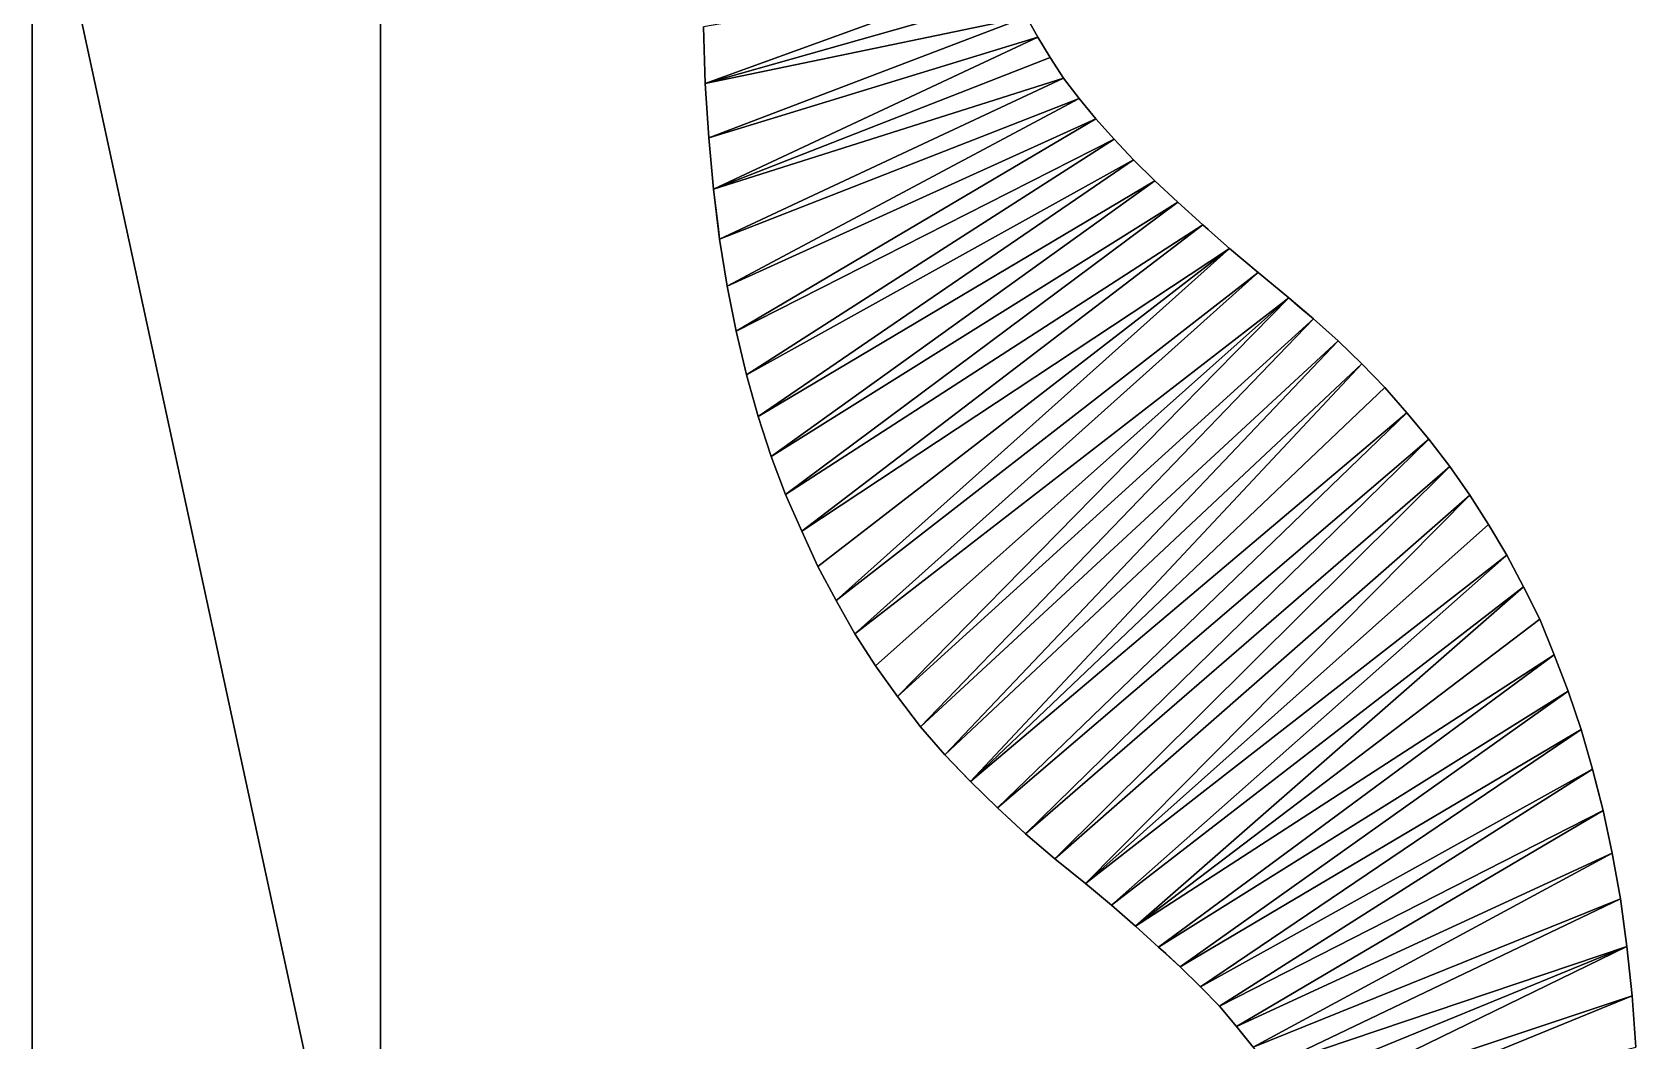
# Model space of a CAD drawing. Extents: x -29.1 to 29.1, y -25 to 25.
# Drawn here: x -6.967 to -3.983, y -12.774 to -10.897 of the extents above; entities that cross this region are included whole.
import ezdxf

# ---------------------------------------------------------------- set-up
doc = ezdxf.new("R2010")
doc.units = 0
doc.header["$MEASUREMENT"] = 0
doc.layers.add('ConstrLine', color=7, linetype='Continuous')
doc.layers.add('ObjLayer', color=2, linetype='Continuous')

msp = doc.modelspace()

# ---------------------------------------------------------------- linework, layer by layer
at = {"layer": 'ConstrLine'}
for points in [[(-6.319, -9.316, 5), (-6.967, -10.45, 5), (-6.319, -13.45, 5)], [(-6.319, -13.45, 4), (-6.319, -9.316, 4), (-6.319, -13.45, 5)], [(-6.319, -9.316, 5), (-6.319, -13.45, 5), (-6.319, -9.316, 4)], [(-6.967, -13.45, 4), (-6.967, -13.45, 5), (-6.967, -10.45, 5)], [(-6.967, -13.45, 5), (-6.319, -13.45, 5), (-6.967, -10.45, 5)], [(-6.967, -10.45, 4), (-6.967, -13.45, 4), (-6.967, -10.45, 5)], [(-5.718, -10.887, 5), (-5.715, -10.992, 5), (-5.153, -10.788, 5)], [(-5.136, -10.828, 5), (-5.153, -10.788, 5), (-5.715, -10.992, 5)], [(-5.117, -10.868, 5), (-5.136, -10.828, 5), (-5.715, -10.992, 5)], [(-5.718, -10.887, 4), (-5.715, -10.992, 4), (-5.715, -10.992, 5)], [(-5.718, -10.887, 4), (-5.715, -10.992, 5), (-5.718, -10.887, 5)], [(-5.715, -10.992, 5), (-5.708, -11.093, 5), (-5.117, -10.868, 5)], [(-5.096, -10.906, 5), (-5.117, -10.868, 5), (-5.708, -11.093, 5)], [(-5.117, -10.868, 4), (-5.117, -10.868, 5), (-5.096, -10.906, 5)], [(-5.117, -10.868, 4), (-5.096, -10.906, 5), (-5.096, -10.906, 4)], [(-5.699, -11.189, 5), (-5.096, -10.906, 5), (-5.708, -11.093, 5)], [(-5.096, -10.906, 5), (-5.699, -11.189, 5), (-5.073, -10.944, 5)], [(-5.096, -10.906, 4), (-5.096, -10.906, 5), (-5.073, -10.944, 5)], [(-5.096, -10.906, 4), (-5.073, -10.944, 5), (-5.073, -10.944, 4)], [(-5.048, -10.982, 5), (-5.073, -10.944, 5), (-5.699, -11.189, 5)], [(-5.073, -10.944, 4), (-5.073, -10.944, 5), (-5.048, -10.982, 5)], [(-5.073, -10.944, 4), (-5.048, -10.982, 5), (-5.048, -10.982, 4)], [(-5.715, -10.992, 4), (-5.708, -11.093, 4), (-5.708, -11.093, 5)], [(-5.715, -10.992, 4), (-5.708, -11.093, 5), (-5.715, -10.992, 5)], [(-5.699, -11.189, 5), (-5.688, -11.282, 5), (-5.048, -10.982, 5)], [(-5.019, -11.02, 5), (-5.048, -10.982, 5), (-5.688, -11.282, 5)], [(-5.048, -10.982, 4), (-5.048, -10.982, 5), (-5.019, -11.02, 5)], [(-5.048, -10.982, 4), (-5.019, -11.02, 5), (-5.019, -11.02, 4)], [(-5.688, -11.282, 5), (-5.674, -11.369, 5), (-5.019, -11.02, 5)], [(-4.988, -11.058, 5), (-5.019, -11.02, 5), (-5.674, -11.369, 5)], [(-5.019, -11.02, 4), (-5.019, -11.02, 5), (-4.988, -11.058, 5)], [(-5.019, -11.02, 4), (-4.988, -11.058, 5), (-4.988, -11.058, 4)], [(-5.674, -11.369, 5), (-5.657, -11.453, 5), (-4.988, -11.058, 5)], [(-4.954, -11.096, 5), (-4.988, -11.058, 5), (-5.657, -11.453, 5)], [(-4.988, -11.058, 4), (-4.988, -11.058, 5), (-4.954, -11.096, 5)], [(-4.988, -11.058, 4), (-4.954, -11.096, 5), (-4.954, -11.096, 4)], [(-5.708, -11.093, 4), (-5.699, -11.189, 4), (-5.699, -11.189, 5)], [(-5.708, -11.093, 4), (-5.699, -11.189, 5), (-5.708, -11.093, 5)], [(-5.657, -11.453, 5), (-5.638, -11.534, 5), (-4.954, -11.096, 5)], [(-4.918, -11.134, 5), (-4.954, -11.096, 5), (-5.638, -11.534, 5)], [(-4.954, -11.096, 4), (-4.954, -11.096, 5), (-4.918, -11.134, 5)], [(-4.954, -11.096, 4), (-4.918, -11.134, 5), (-4.918, -11.134, 4)], [(-5.638, -11.534, 5), (-5.616, -11.612, 5), (-4.918, -11.134, 5)], [(-4.878, -11.173, 5), (-4.918, -11.134, 5), (-5.616, -11.612, 5)], [(-4.918, -11.134, 4), (-4.918, -11.134, 5), (-4.878, -11.173, 5)], [(-4.918, -11.134, 4), (-4.878, -11.173, 5), (-4.878, -11.173, 4)], [(-5.699, -11.189, 4), (-5.6901, -11.264, 4), (-5.699, -11.189, 5)], [(-5.6901, -11.264, 4), (-5.688, -11.282, 5), (-5.699, -11.189, 5)], [(-5.616, -11.612, 5), (-5.592, -11.686, 5), (-4.878, -11.173, 5)], [(-4.835, -11.213, 5), (-4.878, -11.173, 5), (-5.592, -11.686, 5)], [(-4.878, -11.173, 4), (-4.878, -11.173, 5), (-4.835, -11.213, 5)], [(-4.878, -11.173, 4), (-4.835, -11.213, 5), (-4.835, -11.213, 4)], [(-5.592, -11.686, 5), (-5.565, -11.757, 5), (-4.835, -11.213, 5)], [(-4.789, -11.255, 5), (-4.835, -11.213, 5), (-5.565, -11.757, 5)], [(-4.835, -11.213, 4), (-4.835, -11.213, 5), (-4.789, -11.255, 5)], [(-4.835, -11.213, 4), (-4.789, -11.255, 5), (-4.789, -11.255, 4)], [(-5.6901, -11.264, 4), (-5.688, -11.282, 4), (-5.688, -11.282, 5)], [(-5.565, -11.757, 5), (-5.535, -11.825, 5), (-4.789, -11.255, 5)], [(-4.739, -11.299, 5), (-4.789, -11.255, 5), (-5.535, -11.825, 5)], [(-4.789, -11.255, 4), (-4.789, -11.255, 5), (-4.7788, -11.264, 4)], [(-4.789, -11.255, 5), (-4.739, -11.299, 5), (-4.7782, -11.2645, 4)], [(-4.789, -11.255, 5), (-4.7782, -11.2645, 4), (-4.7788, -11.264, 4)], [(-4.739, -11.299, 5), (-4.739, -11.299, 4), (-4.7782, -11.2645, 4)], [(-5.688, -11.282, 4), (-5.674, -11.369, 4), (-5.674, -11.369, 5)], [(-5.688, -11.282, 4), (-5.674, -11.369, 5), (-5.688, -11.282, 5)], [(-5.535, -11.825, 5), (-5.505, -11.891, 5), (-4.739, -11.299, 5)], [(-5.505, -11.891, 5), (-5.471, -11.954, 5), (-4.739, -11.299, 5)], [(-4.686, -11.344, 5), (-4.739, -11.299, 5), (-5.471, -11.954, 5)], [(-4.739, -11.299, 4), (-4.739, -11.299, 5), (-4.686, -11.344, 5)], [(-4.739, -11.299, 4), (-4.686, -11.344, 5), (-4.686, -11.344, 4)], [(-5.674, -11.369, 4), (-5.657, -11.453, 4), (-5.657, -11.453, 5)], [(-5.674, -11.369, 4), (-5.657, -11.453, 5), (-5.674, -11.369, 5)], [(-5.471, -11.954, 5), (-5.436, -12.016, 5), (-4.686, -11.344, 5)], [(-4.629, -11.391, 5), (-4.686, -11.344, 5), (-5.436, -12.016, 5)], [(-4.686, -11.344, 4), (-4.686, -11.344, 5), (-4.629, -11.391, 5)], [(-4.686, -11.344, 4), (-4.629, -11.391, 5), (-4.629, -11.391, 4)], [(-5.436, -12.016, 5), (-5.398, -12.076, 5), (-4.629, -11.391, 5)], [(-5.398, -12.076, 5), (-5.357, -12.133, 5), (-4.629, -11.391, 5)], [(-4.583, -11.43, 5), (-4.629, -11.391, 5), (-5.357, -12.133, 5)], [(-4.629, -11.391, 4), (-4.629, -11.391, 5), (-4.608, -11.4088, 4)], [(-4.629, -11.391, 5), (-4.583, -11.43, 5), (-4.608, -11.4088, 4)], [(-4.583, -11.43, 4), (-4.608, -11.4088, 4), (-4.583, -11.43, 5)], [(-5.657, -11.453, 4), (-5.638, -11.534, 4), (-5.638, -11.534, 5)], [(-5.657, -11.453, 4), (-5.638, -11.534, 5), (-5.657, -11.453, 5)], [(-5.314, -12.189, 5), (-4.583, -11.43, 5), (-5.357, -12.133, 5)], [(-4.583, -11.43, 5), (-5.314, -12.189, 5), (-4.537, -11.471, 5)], [(-4.583, -11.43, 4), (-4.583, -11.43, 5), (-4.537, -11.471, 5)], [(-4.583, -11.43, 4), (-4.537, -11.471, 5), (-4.537, -11.471, 4)], [(-5.269, -12.241, 5), (-4.537, -11.471, 5), (-5.314, -12.189, 5)], [(-4.537, -11.471, 5), (-5.269, -12.241, 5), (-4.493, -11.514, 5)], [(-4.537, -11.471, 4), (-4.537, -11.471, 5), (-4.493, -11.514, 5)], [(-4.537, -11.471, 4), (-4.493, -11.514, 5), (-4.493, -11.514, 4)], [(-5.221, -12.291, 5), (-4.493, -11.514, 5), (-5.269, -12.241, 5)], [(-4.493, -11.514, 5), (-5.221, -12.291, 5), (-4.45, -11.558, 5)], [(-4.493, -11.514, 4), (-4.493, -11.514, 5), (-4.45, -11.558, 5)], [(-4.493, -11.514, 4), (-4.45, -11.558, 5), (-4.45, -11.558, 4)], [(-5.638, -11.534, 4), (-5.616, -11.612, 4), (-5.616, -11.612, 5)], [(-5.638, -11.534, 4), (-5.616, -11.612, 5), (-5.638, -11.534, 5)], [(-4.45, -11.558, 5), (-5.221, -12.291, 5), (-4.409, -11.605, 5)], [(-4.45, -11.558, 4), (-4.45, -11.558, 5), (-4.409, -11.605, 5)], [(-4.45, -11.558, 4), (-4.409, -11.605, 5), (-4.409, -11.605, 4)], [(-5.171, -12.34, 5), (-4.409, -11.605, 5), (-5.221, -12.291, 5)], [(-4.409, -11.605, 5), (-5.171, -12.34, 5), (-4.368, -11.654, 5)], [(-4.409, -11.605, 4), (-4.409, -11.605, 5), (-4.368, -11.654, 5)], [(-4.409, -11.605, 4), (-4.368, -11.654, 5), (-4.368, -11.654, 4)], [(-5.616, -11.612, 4), (-5.592, -11.686, 4), (-5.592, -11.686, 5)], [(-5.616, -11.612, 4), (-5.592, -11.686, 5), (-5.616, -11.612, 5)], [(-5.119, -12.388, 5), (-4.368, -11.654, 5), (-5.171, -12.34, 5)], [(-4.368, -11.654, 5), (-5.119, -12.388, 5), (-4.329, -11.705, 5)], [(-4.368, -11.654, 4), (-4.368, -11.654, 5), (-4.329, -11.705, 5)], [(-4.368, -11.654, 4), (-4.329, -11.705, 5), (-4.329, -11.705, 4)], [(-5.592, -11.686, 4), (-5.565, -11.757, 4), (-5.565, -11.757, 5)], [(-5.592, -11.686, 4), (-5.565, -11.757, 5), (-5.592, -11.686, 5)], [(-5.064, -12.435, 5), (-4.329, -11.705, 5), (-5.119, -12.388, 5)], [(-4.329, -11.705, 5), (-5.064, -12.435, 5), (-4.292, -11.758, 5)], [(-4.329, -11.705, 4), (-4.329, -11.705, 5), (-4.292, -11.758, 5)], [(-4.329, -11.705, 4), (-4.292, -11.758, 5), (-4.292, -11.758, 4)], [(-5.565, -11.757, 4), (-5.535, -11.825, 4), (-5.535, -11.825, 5)], [(-5.565, -11.757, 4), (-5.535, -11.825, 5), (-5.565, -11.757, 5)], [(-5.007, -12.481, 5), (-4.292, -11.758, 5), (-5.064, -12.435, 5)], [(-4.292, -11.758, 5), (-5.007, -12.481, 5), (-4.257, -11.813, 5)], [(-4.292, -11.758, 4), (-4.292, -11.758, 5), (-4.257, -11.813, 5)], [(-4.292, -11.758, 4), (-4.257, -11.813, 5), (-4.257, -11.813, 4)], [(-4.257, -11.813, 5), (-5.007, -12.481, 5), (-4.223, -11.87, 5)], [(-4.257, -11.813, 4), (-4.257, -11.813, 5), (-4.223, -11.87, 5)], [(-4.257, -11.813, 4), (-4.223, -11.87, 5), (-4.223, -11.87, 4)], [(-5.535, -11.825, 4), (-5.505, -11.891, 4), (-5.505, -11.891, 5)], [(-5.535, -11.825, 4), (-5.505, -11.891, 5), (-5.535, -11.825, 5)], [(-4.959, -12.521, 5), (-4.223, -11.87, 5), (-5.007, -12.481, 5)], [(-4.223, -11.87, 5), (-4.959, -12.521, 5), (-4.192, -11.929, 5)], [(-4.223, -11.87, 4), (-4.223, -11.87, 5), (-4.192, -11.929, 5)], [(-4.223, -11.87, 4), (-4.192, -11.929, 5), (-4.192, -11.929, 4)], [(-5.505, -11.891, 4), (-5.471, -11.954, 4), (-5.471, -11.954, 5)], [(-5.505, -11.891, 4), (-5.471, -11.954, 5), (-5.505, -11.891, 5)], [(-4.914, -12.56, 5), (-4.192, -11.929, 5), (-4.959, -12.521, 5)], [(-4.192, -11.929, 5), (-4.914, -12.56, 5), (-4.162, -11.989, 5)], [(-4.192, -11.929, 4), (-4.192, -11.929, 5), (-4.162, -11.989, 5)], [(-4.192, -11.929, 4), (-4.162, -11.989, 5), (-4.162, -11.989, 4)], [(-5.471, -11.954, 4), (-5.436, -12.016, 4), (-5.436, -12.016, 5)], [(-5.471, -11.954, 4), (-5.436, -12.016, 5), (-5.471, -11.954, 5)], [(-4.162, -11.989, 5), (-4.914, -12.56, 5), (-4.135, -12.055, 5)], [(-4.162, -11.989, 4), (-4.162, -11.989, 5), (-4.135, -12.055, 5)], [(-4.162, -11.989, 4), (-4.135, -12.055, 5), (-4.135, -12.055, 4)], [(-5.436, -12.016, 4), (-5.398, -12.076, 4), (-5.398, -12.076, 5)], [(-5.436, -12.016, 4), (-5.398, -12.076, 5), (-5.436, -12.016, 5)], [(-4.871, -12.599, 5), (-4.135, -12.055, 5), (-4.914, -12.56, 5)], [(-4.135, -12.055, 5), (-4.871, -12.599, 5), (-4.109, -12.123, 5)], [(-4.135, -12.055, 4), (-4.135, -12.055, 5), (-4.109, -12.123, 5)], [(-4.135, -12.055, 4), (-4.109, -12.123, 5), (-4.109, -12.123, 4)], [(-5.398, -12.076, 4), (-5.357, -12.133, 4), (-5.357, -12.133, 5)], [(-5.398, -12.076, 4), (-5.357, -12.133, 5), (-5.398, -12.076, 5)], [(-5.357, -12.133, 4), (-5.314, -12.189, 4), (-5.314, -12.189, 5)], [(-5.357, -12.133, 4), (-5.314, -12.189, 5), (-5.357, -12.133, 5)], [(-4.831, -12.636, 5), (-4.109, -12.123, 5), (-4.871, -12.599, 5)], [(-4.109, -12.123, 5), (-4.831, -12.636, 5), (-4.085, -12.194, 5)], [(-4.109, -12.123, 4), (-4.109, -12.123, 5), (-4.096, -12.1615, 4)], [(-4.109, -12.123, 5), (-4.085, -12.194, 5), (-4.096, -12.1615, 4)], [(-4.085, -12.194, 4), (-4.096, -12.1615, 4), (-4.085, -12.194, 5)], [(-5.314, -12.189, 4), (-5.269, -12.241, 4), (-5.269, -12.241, 5)], [(-5.314, -12.189, 4), (-5.269, -12.241, 5), (-5.314, -12.189, 5)], [(-4.793, -12.673, 5), (-4.085, -12.194, 5), (-4.831, -12.636, 5)], [(-4.085, -12.194, 5), (-4.793, -12.673, 5), (-4.064, -12.268, 5)], [(-4.085, -12.194, 4), (-4.085, -12.194, 5), (-4.064, -12.268, 5)], [(-4.085, -12.194, 4), (-4.064, -12.268, 5), (-4.064, -12.268, 4)], [(-5.221, -12.291, 5), (-5.269, -12.241, 5), (-5.2239, -12.288, 4)], [(-5.269, -12.241, 4), (-5.2239, -12.288, 4), (-5.269, -12.241, 5)], [(-5.2239, -12.288, 4), (-5.221, -12.291, 4), (-5.221, -12.291, 5)], [(-5.221, -12.291, 4), (-5.171, -12.34, 4), (-5.171, -12.34, 5)], [(-5.221, -12.291, 4), (-5.171, -12.34, 5), (-5.221, -12.291, 5)], [(-4.758, -12.709, 5), (-4.064, -12.268, 5), (-4.793, -12.673, 5)], [(-4.064, -12.268, 5), (-4.758, -12.709, 5), (-4.044, -12.345, 5)], [(-4.044, -12.345, 5), (-4.0588, -12.288, 4), (-4.064, -12.268, 5)], [(-4.064, -12.268, 4), (-4.064, -12.268, 5), (-4.0588, -12.288, 4)], [(-4.044, -12.345, 5), (-4.044, -12.345, 4), (-4.0588, -12.288, 4)], [(-5.119, -12.388, 5), (-5.171, -12.34, 5), (-5.12, -12.3871, 4)], [(-5.171, -12.34, 4), (-5.12, -12.3871, 4), (-5.171, -12.34, 5)], [(-4.726, -12.747, 5), (-4.044, -12.345, 5), (-4.758, -12.709, 5)], [(-4.044, -12.345, 5), (-4.726, -12.747, 5), (-4.027, -12.424, 5)], [(-4.044, -12.345, 4), (-4.044, -12.345, 5), (-4.027, -12.424, 5)], [(-4.044, -12.345, 4), (-4.027, -12.424, 5), (-4.027, -12.424, 4)], [(-5.12, -12.3871, 4), (-5.119, -12.388, 4), (-5.119, -12.388, 5)], [(-5.119, -12.388, 4), (-5.064, -12.435, 4), (-5.064, -12.435, 5)], [(-5.119, -12.388, 4), (-5.064, -12.435, 5), (-5.119, -12.388, 5)], [(-5.064, -12.435, 4), (-5.007, -12.481, 4), (-5.007, -12.481, 5)], [(-5.064, -12.435, 4), (-5.007, -12.481, 5), (-5.064, -12.435, 5)], [(-4.695, -12.785, 5), (-4.027, -12.424, 5), (-4.726, -12.747, 5)], [(-4.027, -12.424, 5), (-4.695, -12.785, 5), (-4.012, -12.509, 5)], [(-4.027, -12.424, 4), (-4.027, -12.424, 5), (-4.012, -12.509, 5)], [(-4.027, -12.424, 4), (-4.012, -12.509, 5), (-4.012, -12.509, 4)], [(-5.007, -12.481, 4), (-4.959, -12.521, 4), (-4.959, -12.521, 5)], [(-5.007, -12.481, 4), (-4.959, -12.521, 5), (-5.007, -12.481, 5)], [(-4.959, -12.521, 4), (-4.914, -12.56, 4), (-4.914, -12.56, 5)], [(-4.959, -12.521, 4), (-4.914, -12.56, 5), (-4.959, -12.521, 5)], [(-4.667, -12.823, 5), (-4.012, -12.509, 5), (-4.695, -12.785, 5)], [(-4.012, -12.509, 5), (-4.667, -12.823, 5), (-4, -12.598, 5)], [(-4.012, -12.509, 4), (-4.012, -12.509, 5), (-4, -12.598, 5)], [(-4.012, -12.509, 4), (-4, -12.598, 5), (-4, -12.598, 4)], [(-4.914, -12.56, 4), (-4.871, -12.599, 4), (-4.871, -12.599, 5)], [(-4.914, -12.56, 4), (-4.871, -12.599, 5), (-4.914, -12.56, 5)], [(-4.831, -12.636, 5), (-4.871, -12.599, 5), (-4.8578, -12.6112, 4)], [(-4.871, -12.599, 4), (-4.8578, -12.6112, 4), (-4.871, -12.599, 5)], [(-4.8578, -12.6112, 4), (-4.831, -12.636, 4), (-4.831, -12.636, 5)], [(-4.641, -12.861, 5), (-4, -12.598, 5), (-4.667, -12.823, 5)], [(-4.617, -12.899, 5), (-4, -12.598, 5), (-4.641, -12.861, 5)], [(-4, -12.598, 5), (-4.617, -12.899, 5), (-3.99, -12.69, 5)], [(-4, -12.598, 4), (-4, -12.598, 5), (-3.99, -12.69, 5)], [(-4, -12.598, 4), (-3.99, -12.69, 5), (-3.99, -12.69, 4)], [(-4.831, -12.636, 4), (-4.793, -12.673, 4), (-4.793, -12.673, 5)], [(-4.831, -12.636, 4), (-4.793, -12.673, 5), (-4.831, -12.636, 5)], [(-4.793, -12.673, 4), (-4.758, -12.709, 4), (-4.758, -12.709, 5)], [(-4.793, -12.673, 4), (-4.758, -12.709, 5), (-4.793, -12.673, 5)], [(-4.758, -12.709, 4), (-4.726, -12.747, 4), (-4.726, -12.747, 5)], [(-4.758, -12.709, 4), (-4.726, -12.747, 5), (-4.758, -12.709, 5)], [(-4.595, -12.937, 5), (-3.99, -12.69, 5), (-4.617, -12.899, 5)], [(-3.99, -12.69, 5), (-4.595, -12.937, 5), (-3.983, -12.785, 5)], [(-3.99, -12.69, 4), (-3.99, -12.69, 5), (-3.983, -12.785, 5)], [(-3.99, -12.69, 4), (-3.983, -12.785, 5), (-3.983, -12.785, 4)], [(-4.695, -12.785, 5), (-4.726, -12.747, 5), (-4.7136, -12.7623, 4)], [(-4.726, -12.747, 4), (-4.7136, -12.7623, 4), (-4.726, -12.747, 5)], [(-4.7136, -12.7623, 4), (-4.695, -12.785, 4), (-4.695, -12.785, 5)]]:
    msp.add_3dface(points, dxfattribs=at)
at = {"layer": 'ObjLayer'}
for p, q in [((-6.319, -9.316, 5), (-6.319, -13.45, 5)), ((-6.967, -13.45, 5), (-6.967, -10.45, 5)), ((-5.718, -10.887, 5), (-5.715, -10.992, 5)), ((-5.096, -10.906, 5), (-5.117, -10.868, 5)), ((-5.073, -10.944, 5), (-5.096, -10.906, 5)), ((-5.048, -10.982, 5), (-5.073, -10.944, 5)), ((-5.715, -10.992, 5), (-5.708, -11.093, 5)), ((-5.019, -11.02, 5), (-5.048, -10.982, 5)), ((-4.988, -11.058, 5), (-5.019, -11.02, 5)), ((-4.954, -11.096, 5), (-4.988, -11.058, 5)), ((-5.708, -11.093, 5), (-5.699, -11.189, 5)), ((-4.918, -11.134, 5), (-4.954, -11.096, 5)), ((-4.878, -11.173, 5), (-4.918, -11.134, 5)), ((-5.699, -11.189, 5), (-5.688, -11.282, 5)), ((-4.835, -11.213, 5), (-4.878, -11.173, 5)), ((-4.789, -11.255, 5), (-4.835, -11.213, 5)), ((-4.739, -11.299, 5), (-4.789, -11.255, 5)), ((-5.688, -11.282, 5), (-5.674, -11.369, 5)), ((-4.686, -11.344, 5), (-4.739, -11.299, 5)), ((-5.674, -11.369, 5), (-5.657, -11.453, 5)), ((-4.629, -11.391, 5), (-4.686, -11.344, 5)), ((-4.583, -11.43, 5), (-4.629, -11.391, 5)), ((-5.657, -11.453, 5), (-5.638, -11.534, 5)), ((-4.537, -11.471, 5), (-4.583, -11.43, 5)), ((-4.493, -11.514, 5), (-4.537, -11.471, 5)), ((-4.45, -11.558, 5), (-4.493, -11.514, 5)), ((-5.638, -11.534, 5), (-5.616, -11.612, 5)), ((-4.409, -11.605, 5), (-4.45, -11.558, 5)), ((-4.368, -11.654, 5), (-4.409, -11.605, 5)), ((-5.616, -11.612, 5), (-5.592, -11.686, 5)), ((-4.329, -11.705, 5), (-4.368, -11.654, 5)), ((-5.592, -11.686, 5), (-5.565, -11.757, 5)), ((-4.292, -11.758, 5), (-4.329, -11.705, 5)), ((-5.565, -11.757, 5), (-5.535, -11.825, 5)), ((-4.257, -11.813, 5), (-4.292, -11.758, 5)), ((-4.223, -11.87, 5), (-4.257, -11.813, 5)), ((-5.535, -11.825, 5), (-5.505, -11.891, 5)), ((-4.192, -11.929, 5), (-4.223, -11.87, 5)), ((-5.505, -11.891, 5), (-5.471, -11.954, 5)), ((-4.162, -11.989, 5), (-4.192, -11.929, 5)), ((-5.471, -11.954, 5), (-5.436, -12.016, 5)), ((-4.135, -12.055, 5), (-4.162, -11.989, 5)), ((-5.436, -12.016, 5), (-5.398, -12.076, 5)), ((-4.109, -12.123, 5), (-4.135, -12.055, 5)), ((-5.398, -12.076, 5), (-5.357, -12.133, 5)), ((-5.357, -12.133, 5), (-5.314, -12.189, 5)), ((-4.085, -12.194, 5), (-4.109, -12.123, 5)), ((-5.314, -12.189, 5), (-5.269, -12.241, 5)), ((-4.064, -12.268, 5), (-4.085, -12.194, 5)), ((-5.269, -12.241, 5), (-5.221, -12.291, 5)), ((-5.221, -12.291, 5), (-5.171, -12.34, 5)), ((-4.044, -12.345, 5), (-4.064, -12.268, 5)), ((-5.171, -12.34, 5), (-5.119, -12.388, 5)), ((-4.027, -12.424, 5), (-4.044, -12.345, 5)), ((-5.119, -12.388, 5), (-5.064, -12.435, 5)), ((-5.064, -12.435, 5), (-5.007, -12.481, 5)), ((-4.012, -12.509, 5), (-4.027, -12.424, 5)), ((-5.007, -12.481, 5), (-4.959, -12.521, 5)), ((-4.959, -12.521, 5), (-4.914, -12.56, 5)), ((-4, -12.598, 5), (-4.012, -12.509, 5)), ((-4.914, -12.56, 5), (-4.871, -12.599, 5)), ((-4.871, -12.599, 5), (-4.831, -12.636, 5)), ((-3.99, -12.69, 5), (-4, -12.598, 5)), ((-4.831, -12.636, 5), (-4.793, -12.673, 5)), ((-4.793, -12.673, 5), (-4.758, -12.709, 5)), ((-4.758, -12.709, 5), (-4.726, -12.747, 5)), ((-3.983, -12.785, 5), (-3.99, -12.69, 5)), ((-4.726, -12.747, 5), (-4.695, -12.785, 5))]:
    msp.add_line(p, q, dxfattribs=at)

doc.saveas('drawing.dxf')
